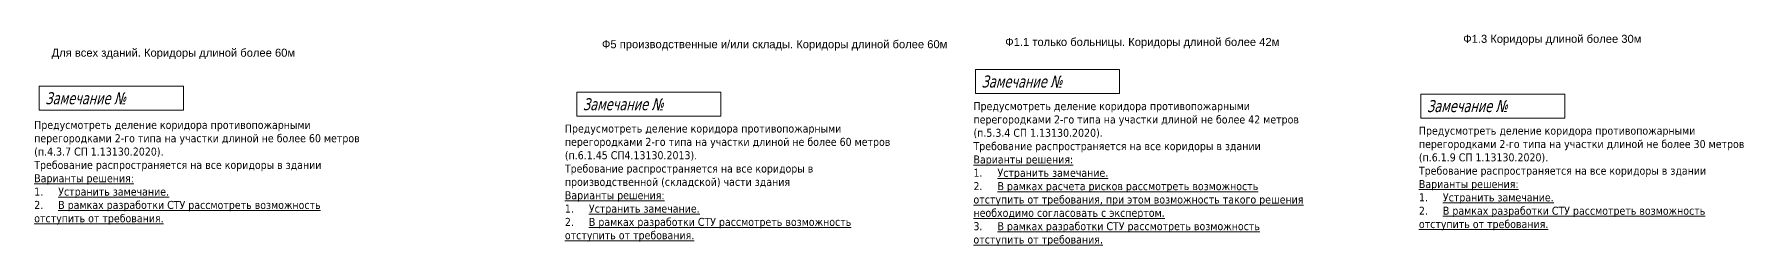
# Model space of a CAD drawing. Header units: millimetres. Extents: x -161842 to 414534, y -1094 to 28708.
# Drawn here: x 131478 to 259678, y 7264 to 23130 of the extents above; entities that cross this region are included whole.
import ezdxf

# ---------------------------------------------------------------- set-up
doc = ezdxf.new("R2010")
doc.units = ezdxf.units.MM
doc.layers.add('экспертиза', color=1, linetype='Continuous', lineweight=0)
doc.styles.get("Standard").update_dxf_attribs({"font": 'arial.ttf'})
doc.styles.add('ЭКСПЕРТИЗА', font='tahoma.ttf')

msp = doc.modelspace()

# ---------------------------------------------------------------- linework, layer by layer
at = {"layer": 'экспертиза', "lineweight": 0}
for points in [[(202066, 20481), (212866, 20481), (212866, 18681), (202066, 18681), (202066, 20481)], [(131862, 19227), (142662, 19227), (142662, 17427), (131862, 17427), (131862, 19227)], [(172171, 18778), (182971, 18778), (182971, 16978), (172171, 16978), (172171, 18778)], [(235466, 18640), (246266, 18640), (246266, 16840), (235466, 16840), (235466, 18640)]]:
    msp.add_lwpolyline(points, dxfattribs=at)

# ---------------------------------------------------------------- texts
at = {"layer": 'экспертиза', "lineweight": 0, "style": 'ЭКСПЕРТИЗА', "oblique": 14.99998, "width": 0.8}
for p in [(202516, 19131), (132312, 17877), (172621, 17428), (235916, 17290)]:
    msp.add_text('Замечание №', height=900, dxfattribs=at).set_placement(p)
at = {"layer": 'экспертиза', "char_height": 600, "attachment_point": 1}
for s, insert in [('{\\C2;Ф1.3 Коридоры длиной более 30м}', (238635, 23083)), ('{\\C2;Для всех зданий. Коридоры длиной более 60м}', (132782, 22043)), ('{\\C2;Ф5 производственные и/или склады. Коридоры длиной более 60м}', (174050, 22680)), ('{\\C2;Ф1.1 только больницы. Коридоры длиной более 42м}', (204291, 22849))]:
    msp.add_mtext_dynamic_manual_height_columns(s, width=24947.29, gutter_width=12.5, heights=[0], dxfattribs=dict(at, insert=insert))
at = {"layer": 'экспертиза', "lineweight": 0, "ltscale": 100, "char_height": 600, "width": 25154.37, "attachment_point": 1, "style": 'ЭКСПЕРТИЗА'}
for s, insert in [('Предусмотреть деление коридора противопожарными перегородками 2-го типа на участки длиной не более 42 метров (п.5.3.4 СП 1.13130.2020).\\PТребование распространяется на все коридоры в здании\\P{\\L\\C6;Варианты решения: \\P\\pt1800;\\l1.^I\\LУстранить замечание.\\P\\l2.^I\\LВ рамках расчета рисков рассмотреть возможность отступить от требования, при этом возможность такого решения необходимо согласовать с экспертом.\\H0.91667x;\\l\\C0;\\P\\H1.09091x;\\C6;3.^I\\LВ рамках разработки СТУ рассмотреть возможность отступить от требования. }', (201913, 18037)), ('Предусмотреть деление коридора противопожарными перегородками 2-го типа на участки длиной не более 60 метров (п.4.3.7 СП 1.13130.2020).\\PТребование распространяется на все коридоры в здании\\P{\\L\\C6;Варианты решения: \\P\\pt1800;\\l1.^I\\LУстранить замечание.\\P\\l2.^I\\LВ рамках разработки СТУ рассмотреть возможность отступить от требования. }', (131480, 16629)), ('Предусмотреть деление коридора противопожарными перегородками 2-го типа на участки длиной не более 60 метров ({\\A1;п.6.1.45 СП4.13130.2013}).\\PТребование распространяется на все коридоры в производственной (складской) части здания\\P{\\L\\C6;Варианты решения: \\P\\pt1800;\\l1.^I\\LУстранить замечание.\\P\\l2.^I\\LВ рамках разработки СТУ рассмотреть возможность отступить от требования. }', (171273, 16357)), ('Предусмотреть деление коридора противопожарными перегородками 2-го типа на участки длиной не более 30 метров (п.6.1.9 СП 1.13130.2020).\\PТребование распространяется на все коридоры в здании\\P{\\L\\C6;Варианты решения: \\P\\pt1800;\\l1.^I\\LУстранить замечание.\\P\\l2.^I\\LВ рамках разработки СТУ рассмотреть возможность отступить от требования. }', (235313, 16196))]:
    msp.add_mtext(s, dxfattribs=dict(at, insert=insert))

doc.saveas('drawing.dxf')
